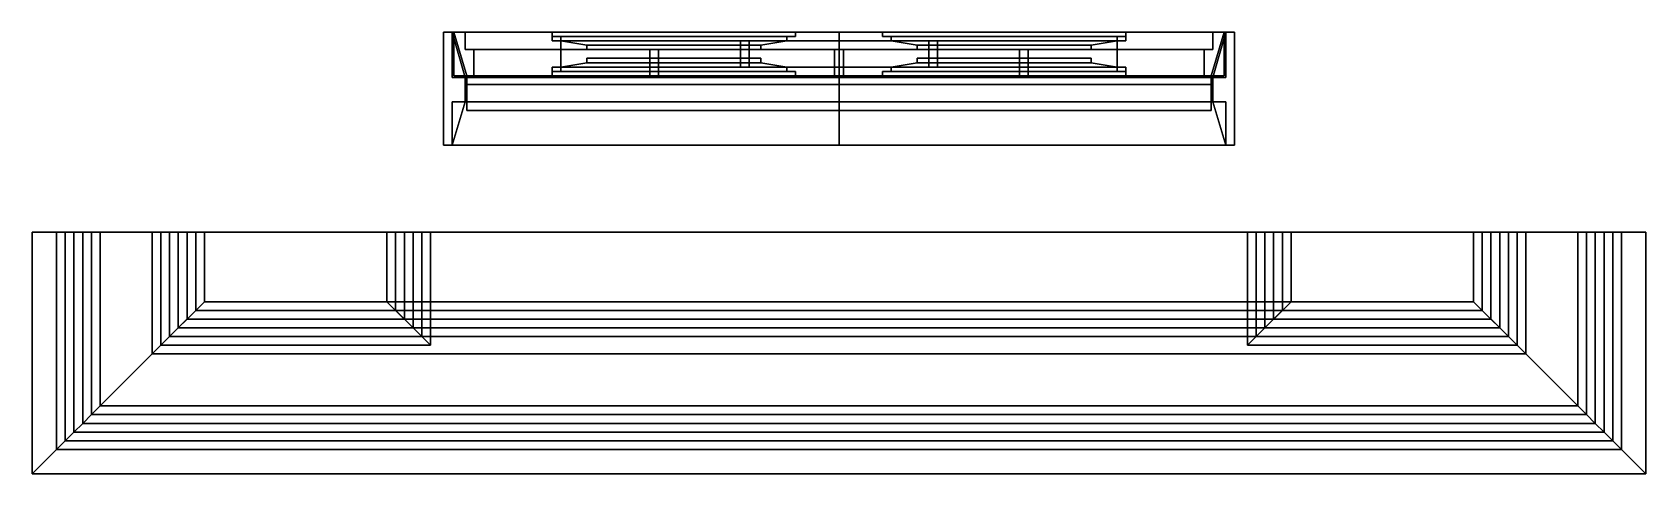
# Model space of a CAD drawing. Extents: x -0.47 to 1.38, y -0.53 to -0.02.
import ezdxf

# ---------------------------------------------------------------- set-up
doc = ezdxf.new("R2010")
doc.units = 0

msp = doc.modelspace()

# ---------------------------------------------------------------- meshes
mesh = msp.add_polyface()
corners = [(-0.335, -0.25, 2.925), (-0.395, -0.25, 2.985), (1.305, -0.25, 2.985), (1.245, -0.25, 2.925), (-0.405, -0.25, 2.995), (1.315, -0.25, 2.995), (-0.275, -0.25, 2.865), (-0.285, -0.25, 2.875), (1.195, -0.25, 2.875), (1.185, -0.25, 2.865), (-0.395, -0.45, 2.925), (-0.335, -0.39, 2.925), (1.245, -0.39, 2.925), (1.305, -0.45, 2.925), (-0.415, -0.25, 3.005), (1.325, -0.25, 3.005), (-0.275, -0.25, 2.675), (1.185, -0.25, 2.675), (-0.395, -0.45, 2.985), (1.305, -0.45, 2.985), (-0.425, -0.25, 3.015), (1.335, -0.25, 3.015), (-0.275, -0.25, 2.665), (1.185, -0.25, 2.665), (-0.405, -0.46, 2.985), (1.315, -0.46, 2.985), (-0.405, -0.46, 2.995), (1.315, -0.46, 2.995), (-0.415, -0.47, 3.005), (1.325, -0.47, 3.005), (-0.445, -0.25, 3.046), (1.355, -0.25, 3.046), (-0.285, -0.34, 2.865), (-0.275, -0.33, 2.865), (1.185, -0.33, 2.865), (1.195, -0.34, 2.865), (-0.275, -0.33, 2.675), (1.185, -0.33, 2.675), (-0.015, -0.25, 2.575), (0.925, -0.25, 2.575), (-0.425, -0.48, 3.005), (1.335, -0.48, 3.005), (-0.473, -0.25, 3.056), (1.383, -0.25, 3.056), (-0.285, -0.34, 2.675), (1.195, -0.34, 2.675), (-0.015, -0.33, 2.575), (0.925, -0.33, 2.575), (1.355, -0.5, 3.046), (-0.445, -0.5, 3.046), (-0.435, -0.49, 3.021), (1.345, -0.49, 3.021), (1.335, -0.48, 3.015), (-0.425, -0.48, 3.015), (-0.473, -0.25, 3.066), (1.383, -0.25, 3.066), (-0.285, -0.34, 2.665), (-0.275, -0.33, 2.665), (1.185, -0.33, 2.665), (1.195, -0.34, 2.665), (0.01, -0.072, 2.07), (0.455, -0.072, 2.07), (0.455, -0.072, 2.055), (0.025, -0.072, 2.055), (0, -0.15, 2.545), (0.455, -0.15, 2.545), (0.455, -0.02, 2.545), (0, -0.02, 2.545), (0.01, -0.15, 0.025), (0.9, -0.15, 0.025), (0.885, -0.1, 0.025), (0.025, -0.1, 0.025), (0.01, -0.15, 2.535), (0.455, -0.15, 2.535), (0.01, -0.1, 2.535), (0.455, -0.1, 2.535), (0.455, -0.1, 2.055), (0.025, -0.1, 2.055), (0.455, -0.1, 2.105), (0.025, -0.1, 2.105), (0.025, -0.1, 2.52), (0.455, -0.1, 2.52), (0.455, -0.07, 2.105), (0.025, -0.07, 2.105), (0.025, -0.07, 2.52), (0.455, -0.07, 2.52), (0.2475, -0.07, 2.115), (0.2375, -0.07, 2.115), (0.2375, -0.07, 2.51), (0.2475, -0.07, 2.51), (0.45, -0.07, 2.115), (0.45, -0.07, 2.51), (0.785, -0.07, 0.82), (0.125, -0.07, 0.82), (0.405, -0.07, 0.62), (0.505, -0.07, 0.62)]
mesh.append_faces([[corners[k] for k in face] for face in [(0, 1, 2, 3), (1, 4, 5, 2), (6, 7, 8, 9), (10, 11, 12, 13), (4, 14, 15, 5), (16, 6, 9, 17), (18, 10, 13, 19), (14, 20, 21, 15), (22, 16, 17, 23), (24, 18, 19, 25), (26, 24, 25, 27), (28, 26, 27, 29), (20, 30, 31, 21), (32, 33, 34, 35), (33, 36, 37, 34), (38, 22, 23, 39), (40, 28, 29, 41), (30, 42, 43, 31), (36, 44, 45, 37), (46, 38, 39, 47), (48, 49, 50, 51), (40, 41, 52, 53), (42, 54, 55, 43), (50, 53, 52, 51), (56, 57, 58, 59), (60, 61, 62, 63), (64, 65, 66, 67), (68, 69, 70, 71), (72, 73, 65, 64), (74, 75, 73, 72), (63, 62, 76, 77), (77, 76, 78, 79), (80, 81, 75, 74), (79, 78, 82, 83), (84, 85, 81, 80), (82, 86, 87, 83), (88, 89, 85, 84), (90, 86, 82), (89, 88, 87, 86), (91, 85, 89), (92, 93, 94, 95)]])
mesh = msp.add_polyface()
corners = [(-0.305, -0.25, 2.895), (-0.335, -0.25, 2.915), (1.245, -0.25, 2.915), (1.215, -0.25, 2.895), (-0.335, -0.25, 2.925), (1.245, -0.25, 2.925), (-0.295, -0.25, 2.885), (1.205, -0.25, 2.885), (-0.285, -0.25, 2.875), (1.195, -0.25, 2.875), (-0.315, -0.37, 2.895), (-0.305, -0.36, 2.895), (1.215, -0.36, 2.895), (1.225, -0.37, 2.895), (-0.335, -0.39, 2.915), (1.245, -0.39, 2.915), (-0.335, -0.39, 2.925), (1.245, -0.39, 2.925), (-0.305, -0.36, 2.885), (1.215, -0.36, 2.885), (-0.295, -0.35, 2.885), (1.205, -0.35, 2.885), (-0.285, -0.34, 2.875), (1.195, -0.34, 2.875), (-0.285, -0.34, 2.865), (1.195, -0.34, 2.865), (-0.285, -0.34, 2.675), (-0.285, -0.34, 2.665), (1.195, -0.34, 2.665), (1.195, -0.34, 2.675), (-0.275, -0.33, 2.665), (-0.015, -0.33, 2.575), (0.925, -0.33, 2.575), (1.185, -0.33, 2.665), (1.383, -0.528, 3.066), (1.383, -0.25, 3.066), (-0.473, -0.25, 3.066), (-0.473, -0.528, 3.066), (-0.473, -0.528, 3.056), (1.383, -0.528, 3.056), (-0.445, -0.5, 3.046), (1.355, -0.5, 3.046), (0.885, -0.072, 0.025), (0.025, -0.072, 0.025), (0.025, -0.1, 0.025), (0.885, -0.1, 0.025), (0.885, -0.072, 2.055), (0.455, -0.072, 2.055), (0.455, -0.072, 2.07), (0.9, -0.072, 2.07), (0.91, -0.15), (0, -0.15), (0, -0.02), (0.91, -0.02), (0.9, -0.15, 0.025), (0.01, -0.15, 0.025), (0.91, -0.02, 2.545), (0.455, -0.02, 2.545), (0.455, -0.15, 2.545), (0.91, -0.15, 2.545), (0.455, -0.15, 2.535), (0.9, -0.15, 2.535), (0.455, -0.1, 2.535), (0.9, -0.1, 2.535), (0.885, -0.1, 2.055), (0.455, -0.1, 2.055), (0.885, -0.1, 2.105), (0.455, -0.1, 2.105), (0.455, -0.1, 2.52), (0.885, -0.1, 2.52), (0.885, -0.07, 2.105), (0.455, -0.07, 2.105), (0.455, -0.07, 2.52), (0.885, -0.07, 2.52), (0.6725, -0.07, 2.115), (0.6625, -0.07, 2.115), (0.6625, -0.07, 2.51), (0.6725, -0.07, 2.51), (0.46, -0.07, 2.115), (0.45, -0.07, 2.115), (0.45, -0.07, 2.51), (0.46, -0.07, 2.51), (0.027, -0.11, 0.027), (0.027, -0.07, 0.027), (0.883, -0.07, 0.027), (0.883, -0.11, 0.027), (0.883, -0.07, 0.075), (0.898, -0.07, 0.075), (0.785, -0.07, 0.225), (0.505, -0.07, 0.225), (0.027, -0.08, 0.075), (0.883, -0.08, 0.075), (0.027, -0.07, 0.075), (0.027, -0.11, 0.045), (0.883, -0.11, 0.045)]
mesh.append_faces([[corners[k] for k in face] for face in [(0, 1, 2, 3), (1, 4, 5, 2), (6, 0, 3, 7), (8, 6, 7, 9), (10, 11, 12, 13), (14, 10, 13, 15), (16, 14, 15, 17), (11, 18, 19, 12), (18, 20, 21, 19), (20, 22, 23, 21), (22, 24, 25, 23), (26, 27, 28, 29), (30, 31, 32, 33), (34, 35, 36, 37), (37, 38, 39, 34), (38, 40, 41, 39), (42, 43, 44, 45), (46, 47, 48, 49), (50, 51, 52, 53), (51, 50, 54, 55), (56, 57, 58, 59), (59, 58, 60, 61), (61, 60, 62, 63), (64, 65, 47, 46), (66, 67, 65, 64), (63, 62, 68, 69), (70, 71, 67, 66), (69, 68, 72, 73), (74, 75, 71, 70), (73, 72, 76, 77), (77, 76, 75, 74), (78, 71, 75), (78, 79, 71), (80, 81, 72), (81, 76, 72), (81, 80, 79, 78), (82, 83, 84, 85), (86, 87, 88, 89), (90, 91, 86, 92), (93, 94, 91, 90), (94, 93, 82, 85)]])
mesh = msp.add_polyface()
corners = [(-0.025, -0.25, 0.07), (-0.015, -0.25, 0.07), (-0.015, -0.25), (0.01, -0.072, 0.025), (0.025, -0.072, 0.025), (0.01, -0.02, 0.025), (0.01, -0.02, 2.07), (0, -0.02), (0, -0.02, 2.08), (0.01, -0.072, 2.07), (0.025, -0.072, 2.055), (0.025, -0.02, 2.105), (0, -0.02, 2.545), (0.025, -0.02, 2.52), (0.025, -0.04, 2.52), (0.025, -0.04, 2.105), (0, -0.15), (0, -0.15, 2.08), (0.01, -0.15, 0.025), (0.01, -0.15, 2.08), (0, -0.15, 2.545), (0.01, -0.1, 0.025), (0.01, -0.1, 2.055), (0.01, -0.15, 2.535), (0.025, -0.1, 0.025), (0.025, -0.1, 2.055), (0.01, -0.1, 2.105), (0.01, -0.1, 2.535), (0.025, -0.1, 2.105), (0.025, -0.1, 2.52), (0.025, -0.07, 2.105), (0.025, -0.07, 2.52), (0.035, -0.07, 2.51), (0.035, -0.07, 2.115), (0.2375, -0.07, 2.51), (0.2375, -0.07, 2.115), (0.035, -0.04, 2.51), (0.035, -0.04, 2.115), (0.2375, -0.04, 2.51), (0.2375, -0.04, 2.115), (0.012, -0.02, 0.027), (0.012, -0.07, 0.075), (0.012, -0.07, 2.068), (0.012, -0.02, 2.068), (0.012, -0.07, 0.027), (0.027, -0.07, 0.027), (0.027, -0.07, 0.075), (0.027, -0.11, 0.045), (0.027, -0.08, 0.075), (0.027, -0.11, 0.027), (0.125, -0.07, 0.225), (0.125, -0.07, 0.62), (0.125, -0.07, 1.895), (0.125, -0.07, 0.82), (0.125, -0.06, 0.82), (0.125, -0.06, 1.895), (0.125, -0.065, 0.225), (0.125, -0.065, 0.62), (0.125, -0.03, 1.895), (0.125, -0.03, 0.82), (0.125, -0.02, 0.82), (0.125, -0.02, 1.895), (0.125, -0.02, 0.62), (0.125, -0.02, 0.225)]
mesh.append_faces([[corners[k] for k in face] for face in [(0, 1, 2), (3, 4, 5), (6, 5, 7, 8), (9, 10, 4, 3), (5, 6, 9, 3), (11, 8, 12, 13), (14, 15, 11, 13), (8, 7, 16, 17), (16, 18, 19, 17), (8, 17, 20, 12), (21, 22, 19, 18), (20, 17, 19, 23), (24, 25, 22, 21), (26, 19, 22), (21, 18, 24), (23, 19, 26, 27), (10, 25, 24, 4), (26, 22, 25, 28), (27, 26, 28, 29), (30, 31, 29, 28), (32, 31, 30, 33), (32, 34, 31), (33, 30, 35), (36, 32, 33, 37), (14, 36, 37, 15), (36, 14, 38), (37, 39, 15), (40, 41, 42, 43), (40, 44, 41), (44, 40, 45), (41, 44, 45, 46), (46, 45, 47, 48), (49, 47, 45), (50, 51, 41), (52, 53, 54, 55), (42, 41, 51, 53), (56, 57, 51, 50), (52, 42, 53), (58, 59, 60, 61), (60, 43, 61), (40, 43, 60, 62), (63, 40, 62)]])
mesh = msp.add_polyface()
corners = [(0, -0.02, 2.08), (0.455, -0.02, 2.08), (0.455, -0.02, 2.07), (0.01, -0.02, 2.07), (0.455, -0.072, 2.07), (0.01, -0.072, 2.07), (0.025, -0.02, 2.105), (0.455, -0.02, 2.105), (0.025, -0.04, 2.105), (0.455, -0.04, 2.105), (0, -0.02, 2.545), (0.455, -0.02, 2.545), (0.455, -0.02, 2.52), (0.025, -0.02, 2.52), (0.455, -0.04, 2.52), (0.025, -0.04, 2.52), (0.2375, -0.04, 2.51), (0.2475, -0.04, 2.51), (0.2475, -0.04, 2.115), (0.2375, -0.04, 2.115), (0.135, -0.06, 1.53), (0.135, -0.06, 1.185), (0.135, -0.03, 1.185), (0.135, -0.03, 1.53), (0.135, -0.06, 0.83), (0.3417, -0.06, 0.83), (0.3417, -0.03, 0.83), (0.135, -0.03, 0.83), (0.3417, -0.06, 1.185), (0.3417, -0.03, 1.185), (0.125, -0.03, 0.82), (0.125, -0.03, 1.895), (0.3417, -0.03, 1.53), (0.3417, -0.06, 1.53), (0.365, -0.055, 0.58), (0.165, -0.055, 0.58), (0.165, -0.05, 0.58), (0.365, -0.05, 0.58), (0.365, -0.05, 0.265), (0.165, -0.05, 0.265), (0.165, -0.055, 0.265), (0.365, -0.055, 0.265), (0.3417, -0.03, 1.175), (0.3417, -0.06, 1.175), (0.135, -0.06, 1.175), (0.135, -0.03, 1.175), (0.135, -0.03, 1.54), (0.3417, -0.03, 1.54), (0.135, -0.06, 1.54), (0.135, -0.03, 1.885), (0.135, -0.06, 1.885), (0.3417, -0.06, 1.54), (0.405, -0.02, 0.62), (0.125, -0.02, 0.62), (0.125, -0.02, 0.82), (0.3417, -0.03, 1.885), (0.3417, -0.06, 1.885), (0.405, -0.025, 0.62), (0.125, -0.025, 0.62), (0.405, -0.02, 0.225), (0.125, -0.02, 0.225), (0.125, -0.025, 0.225), (0.405, -0.025, 0.225), (0.012, -0.02, 0.027), (0.135, -0.025, 0.61), (0.395, -0.025, 0.61), (0.135, -0.025, 0.235), (0.135, -0.03, 0.61), (0.135, -0.03, 0.235), (0.165, -0.035, 0.58), (0.165, -0.035, 0.265), (0.165, -0.04, 0.58), (0.165, -0.04, 0.265)]
mesh.append_faces([[corners[k] for k in face] for face in [(0, 1, 2, 3), (3, 2, 4, 5), (6, 7, 1, 0), (8, 9, 7, 6), (10, 11, 12, 13), (13, 12, 14, 15), (16, 17, 18, 19), (15, 14, 17, 16), (19, 18, 9, 8), (20, 21, 22, 23), (24, 25, 26, 27), (28, 29, 22, 21), (23, 22, 30, 31), (32, 33, 20, 23), (34, 35, 36, 37), (38, 37, 36, 39), (38, 39, 40, 41), (30, 27, 26), (42, 43, 44, 45), (27, 45, 44, 24), (42, 45, 22, 29), (22, 45, 30), (46, 23, 31), (32, 23, 46, 47), (48, 46, 49, 50), (51, 47, 46, 48), (36, 35, 40, 39), (52, 53, 54), (27, 30, 45), (31, 49, 46), (55, 56, 50, 49), (57, 58, 53, 52), (55, 49, 31), (59, 60, 61, 62), (60, 59, 63), (64, 58, 57, 65), (60, 53, 58, 61), (61, 58, 64, 66), (66, 64, 67, 68), (68, 67, 69, 70), (69, 71, 72, 70)]])
mesh = msp.add_polyface()
corners = [(0.025, -0.072, 0.025), (0.885, -0.072, 0.025), (0.9, -0.02, 0.025), (0.01, -0.02, 0.025), (0.91, -0.02), (0, -0.02), (0.6625, -0.07, 2.51), (0.46, -0.07, 2.51), (0.46, -0.04, 2.51), (0.6625, -0.04, 2.51), (0.6625, -0.04, 2.115), (0.455, -0.04, 2.105), (0.46, -0.04, 2.115), (0.46, -0.07, 2.115), (0.45, -0.04, 2.51), (0.45, -0.04, 2.115), (0.455, -0.04, 2.52), (0.898, -0.07, 2.068), (0.898, -0.02, 2.068), (0.012, -0.02, 2.068), (0.012, -0.07, 2.068), (0.012, -0.02, 0.027), (0.898, -0.02, 0.027), (0.883, -0.07, 0.027), (0.027, -0.07, 0.027), (0.745, -0.05, 0.265), (0.545, -0.05, 0.265), (0.545, -0.055, 0.265), (0.745, -0.055, 0.265), (0.745, -0.05, 0.58), (0.545, -0.05, 0.58), (0.545, -0.055, 0.58), (0.745, -0.055, 0.58), (0.5583, -0.06, 0.83), (0.5583, -0.06, 1.175), (0.5583, -0.03, 1.175), (0.5583, -0.03, 0.83), (0.5683, -0.03, 0.83), (0.5683, -0.03, 1.175), (0.5683, -0.06, 1.175), (0.5683, -0.06, 0.83), (0.785, -0.02, 0.82), (0.125, -0.02, 0.82), (0.125, -0.03, 0.82), (0.785, -0.03, 0.82), (0.5583, -0.03, 1.185), (0.5683, -0.03, 1.185), (0.505, -0.02, 0.62), (0.405, -0.02, 0.62), (0.5583, -0.03, 1.54), (0.5583, -0.06, 1.54), (0.5583, -0.06, 1.885), (0.5583, -0.03, 1.885), (0.5683, -0.06, 1.53), (0.5683, -0.06, 1.185), (0.5683, -0.03, 1.53), (0.5583, -0.03, 1.53), (0.5583, -0.06, 1.185), (0.5583, -0.06, 1.53), (0.785, -0.03, 1.895), (0.125, -0.03, 1.895), (0.125, -0.02, 1.895), (0.785, -0.02, 1.895), (0.5683, -0.03, 1.54), (0.5683, -0.03, 1.885), (0.5683, -0.06, 1.54), (0.5683, -0.06, 1.885), (0.505, -0.02, 0.225), (0.505, -0.025, 0.62), (0.505, -0.025, 0.225), (0.405, -0.02, 0.225), (0.785, -0.025, 0.62), (0.785, -0.02, 0.62), (0.515, -0.025, 0.61), (0.515, -0.025, 0.235), (0.785, -0.02, 0.225), (0.785, -0.025, 0.225), (0.775, -0.025, 0.61), (0.515, -0.03, 0.61), (0.515, -0.03, 0.235), (0.545, -0.035, 0.58), (0.545, -0.035, 0.265), (0.545, -0.04, 0.58), (0.545, -0.04, 0.265)]
mesh.append_faces([[corners[k] for k in face] for face in [(0, 1, 2, 3), (2, 4, 5, 3), (6, 7, 8, 9), (10, 11, 12), (12, 8, 7, 13), (14, 8, 12, 15), (12, 11, 15), (14, 16, 8), (8, 16, 9), (17, 18, 19, 20), (21, 22, 23, 24), (25, 26, 27, 28), (25, 29, 30, 26), (30, 31, 27, 26), (32, 31, 30, 29), (33, 34, 35, 36), (37, 38, 39, 40), (36, 35, 38, 37), (41, 42, 43, 44), (37, 44, 36), (38, 35, 45, 46), (47, 48, 42, 41), (49, 50, 51, 52), (53, 54, 46, 55), (56, 45, 57, 58), (55, 46, 45, 56), (59, 60, 61, 62), (63, 49, 52, 64), (64, 52, 59), (65, 63, 64, 66), (55, 56, 49, 63), (67, 47, 68, 69), (67, 22, 21, 70), (71, 68, 47, 72), (19, 18, 62, 61), (73, 74, 69, 68), (75, 67, 69, 76), (71, 77, 73, 68), (74, 73, 78, 79), (79, 78, 80, 81), (80, 82, 83, 81)]])
mesh = msp.add_polyface()
corners = [(0.45, -0.07, 2.51), (0.2475, -0.07, 2.51), (0.2475, -0.04, 2.51), (0.45, -0.04, 2.51), (0.45, -0.04, 2.115), (0.45, -0.07, 2.115), (0.455, -0.04, 2.105), (0.2475, -0.04, 2.115), (0.455, -0.04, 2.52), (0.3517, -0.06, 0.83), (0.5583, -0.06, 0.83), (0.5583, -0.03, 0.83), (0.3517, -0.03, 0.83), (0.785, -0.03, 0.82), (0.125, -0.03, 0.82), (0.3517, -0.03, 1.175), (0.3517, -0.06, 1.175), (0.365, -0.055, 0.58), (0.365, -0.05, 0.58), (0.365, -0.05, 0.265), (0.365, -0.055, 0.265), (0.5583, -0.03, 1.175), (0.5583, -0.06, 1.175), (0.3417, -0.03, 0.83), (0.3417, -0.03, 1.175), (0.3417, -0.06, 0.83), (0.3417, -0.06, 1.175), (0.5583, -0.03, 1.885), (0.5583, -0.06, 1.885), (0.3517, -0.06, 1.885), (0.3517, -0.03, 1.885), (0.3517, -0.03, 1.185), (0.5583, -0.03, 1.185), (0.3417, -0.03, 1.185), (0.3417, -0.03, 1.53), (0.3417, -0.06, 1.185), (0.3417, -0.06, 1.53), (0.3517, -0.06, 1.54), (0.3517, -0.03, 1.54), (0.125, -0.03, 1.895), (0.785, -0.03, 1.895), (0.5583, -0.06, 1.185), (0.3517, -0.06, 1.185), (0.405, -0.02, 0.225), (0.405, -0.02, 0.62), (0.505, -0.02, 0.62), (0.505, -0.02, 0.225), (0.3517, -0.03, 1.53), (0.3517, -0.06, 1.53), (0.3417, -0.03, 1.54), (0.3417, -0.06, 1.54), (0.3417, -0.06, 1.885), (0.3417, -0.03, 1.885), (0.5583, -0.06, 1.54), (0.5583, -0.03, 1.54), (0.5583, -0.03, 1.53), (0.5583, -0.06, 1.53), (0.405, -0.025, 0.225), (0.405, -0.025, 0.62), (0.395, -0.025, 0.235), (0.395, -0.025, 0.61), (0.135, -0.025, 0.235), (0.125, -0.025, 0.225), (0.395, -0.03, 0.235), (0.395, -0.03, 0.61), (0.135, -0.03, 0.61), (0.135, -0.025, 0.61), (0.135, -0.03, 0.235), (0.365, -0.035, 0.265), (0.365, -0.035, 0.58), (0.165, -0.035, 0.58), (0.165, -0.035, 0.265), (0.365, -0.04, 0.58), (0.365, -0.04, 0.265), (0.165, -0.04, 0.58), (0.165, -0.04, 0.265)]
mesh.append_faces([[corners[k] for k in face] for face in [(0, 1, 2, 3), (3, 4, 5, 0), (4, 6, 7), (2, 8, 3), (9, 10, 11, 12), (13, 14, 12, 11), (12, 15, 16, 9), (17, 18, 19, 20), (21, 22, 16, 15), (14, 23, 12), (23, 24, 15, 12), (25, 26, 24, 23), (27, 28, 29, 30), (31, 32, 21, 15), (15, 24, 33, 31), (34, 33, 35, 36), (37, 38, 30, 29), (39, 40, 27, 30), (41, 32, 31, 42), (43, 44, 45, 46), (47, 31, 33, 34), (48, 42, 31, 47), (47, 34, 49, 38), (49, 50, 51, 52), (53, 54, 38, 37), (38, 49, 52, 30), (30, 52, 39), (55, 56, 48, 47), (57, 58, 44, 43), (38, 54, 55, 47), (58, 57, 59, 60), (61, 59, 57, 62), (63, 64, 60, 59), (64, 65, 66, 60), (59, 61, 67, 63), (68, 69, 64, 63), (69, 70, 65, 64), (63, 67, 71, 68), (72, 69, 68, 73), (72, 74, 70, 69), (68, 71, 75, 73), (75, 74, 72, 73)]])
mesh = msp.add_polyface()
corners = [(0.9, -0.072, 2.07), (0.455, -0.072, 2.07), (0.455, -0.02, 2.07), (0.9, -0.02, 2.07), (0.455, -0.02, 2.08), (0.91, -0.02, 2.08), (0.455, -0.02, 2.105), (0.885, -0.02, 2.105), (0.455, -0.04, 2.105), (0.885, -0.04, 2.105), (0.885, -0.02, 2.52), (0.455, -0.02, 2.52), (0.455, -0.02, 2.545), (0.91, -0.02, 2.545), (0.885, -0.04, 2.52), (0.455, -0.04, 2.52), (0.6625, -0.04, 2.51), (0.6725, -0.04, 2.51), (0.6725, -0.04, 2.115), (0.6625, -0.04, 2.115), (0.745, -0.055, 0.58), (0.745, -0.05, 0.58), (0.745, -0.05, 0.265), (0.745, -0.055, 0.265), (0.775, -0.03, 1.53), (0.775, -0.03, 1.185), (0.775, -0.06, 1.185), (0.775, -0.06, 1.53), (0.775, -0.03, 0.83), (0.5683, -0.03, 0.83), (0.5683, -0.06, 0.83), (0.775, -0.06, 0.83), (0.785, -0.03, 1.895), (0.785, -0.03, 0.82), (0.5683, -0.03, 1.185), (0.5683, -0.06, 1.185), (0.5683, -0.06, 1.53), (0.5683, -0.03, 1.53), (0.5683, -0.06, 1.175), (0.5683, -0.03, 1.175), (0.775, -0.03, 1.175), (0.775, -0.06, 1.175), (0.775, -0.03, 1.54), (0.5683, -0.03, 1.54), (0.5683, -0.06, 1.54), (0.775, -0.06, 1.54), (0.775, -0.06, 1.885), (0.775, -0.03, 1.885), (0.505, -0.02, 0.62), (0.785, -0.02, 0.82), (0.785, -0.02, 0.62), (0.5683, -0.06, 1.885), (0.5683, -0.03, 1.885), (0.505, -0.02, 0.225), (0.785, -0.02, 0.225), (0.898, -0.02, 0.027), (0.785, -0.025, 0.225), (0.505, -0.025, 0.225), (0.515, -0.025, 0.235), (0.775, -0.025, 0.235), (0.775, -0.025, 0.61), (0.785, -0.025, 0.62), (0.775, -0.03, 0.61), (0.515, -0.03, 0.61), (0.515, -0.025, 0.61), (0.515, -0.03, 0.235), (0.775, -0.03, 0.235), (0.745, -0.035, 0.58), (0.545, -0.035, 0.58), (0.545, -0.035, 0.265), (0.745, -0.035, 0.265), (0.745, -0.04, 0.58), (0.545, -0.04, 0.58), (0.545, -0.04, 0.265), (0.745, -0.04, 0.265)]
mesh.append_faces([[corners[k] for k in face] for face in [(0, 1, 2, 3), (3, 2, 4, 5), (5, 4, 6, 7), (7, 6, 8, 9), (10, 11, 12, 13), (14, 15, 11, 10), (16, 17, 18, 19), (17, 16, 15, 14), (9, 8, 19, 18), (20, 21, 22, 23), (24, 25, 26, 27), (28, 29, 30, 31), (32, 33, 25, 24), (34, 35, 26, 25), (36, 37, 24, 27), (38, 39, 40, 41), (31, 41, 40, 28), (29, 28, 33), (40, 25, 33), (42, 32, 24), (34, 25, 40, 39), (43, 42, 24, 37), (43, 44, 45, 42), (42, 45, 46, 47), (28, 40, 33), (48, 49, 50), (51, 52, 47, 46), (42, 47, 32), (47, 52, 32), (53, 54, 55), (56, 57, 58, 59), (59, 60, 61, 56), (62, 63, 64, 60), (59, 58, 65, 66), (66, 62, 60, 59), (67, 68, 63, 62), (66, 65, 69, 70), (70, 67, 62, 66), (71, 72, 68, 67), (73, 72, 71, 74), (70, 69, 73, 74), (71, 67, 70, 74)]])
mesh = msp.add_polyface()
corners = [(0.9, -0.072, 0.025), (0.9, -0.02, 0.025), (0.885, -0.072, 0.025), (0.9, -0.072, 2.07), (0.9, -0.02, 2.07), (0.885, -0.072, 2.055), (0.91, -0.02, 2.08), (0.91, -0.02), (0.885, -0.02, 2.105), (0.885, -0.02, 2.52), (0.91, -0.02, 2.545), (0.885, -0.04, 2.105), (0.885, -0.04, 2.52), (0.91, -0.15, 2.08), (0.91, -0.15), (0.9, -0.15, 2.08), (0.9, -0.15, 0.025), (0.91, -0.15, 2.545), (0.9, -0.1, 2.055), (0.9, -0.1, 0.025), (0.9, -0.15, 2.535), (0.885, -0.1, 0.025), (0.9, -0.1, 2.105), (0.885, -0.1, 2.055), (0.9, -0.1, 2.535), (0.885, -0.1, 2.105), (0.885, -0.1, 2.52), (0.885, -0.07, 2.52), (0.885, -0.07, 2.105), (0.875, -0.07, 2.51), (0.875, -0.07, 2.115), (0.6725, -0.07, 2.51), (0.875, -0.04, 2.51), (0.875, -0.04, 2.115), (0.6725, -0.07, 2.115), (0.6725, -0.04, 2.51), (0.6725, -0.04, 2.115), (0.898, -0.07, 0.075), (0.898, -0.02, 0.027), (0.898, -0.02, 2.068), (0.898, -0.07, 2.068), (0.898, -0.07, 0.027), (0.883, -0.07, 0.027), (0.883, -0.07, 0.075), (0.883, -0.08, 0.075), (0.883, -0.11, 0.045), (0.883, -0.11, 0.027), (0.785, -0.07, 0.225), (0.785, -0.07, 0.62), (0.785, -0.065, 0.62), (0.785, -0.065, 0.225), (0.785, -0.07, 0.82), (0.785, -0.07, 1.895), (0.785, -0.06, 1.895), (0.785, -0.06, 0.82), (0.785, -0.02, 1.895), (0.785, -0.02, 0.82), (0.785, -0.03, 0.82), (0.785, -0.03, 1.895), (0.785, -0.02, 0.62), (0.785, -0.02, 0.225), (0.785, -0.025, 0.225), (0.785, -0.025, 0.62)]
mesh.append_faces([[corners[k] for k in face] for face in [(0, 1, 2), (3, 4, 1, 0), (0, 2, 5, 3), (4, 6, 7, 1), (6, 8, 9, 10), (11, 12, 9, 8), (13, 14, 7, 6), (15, 16, 14, 13), (17, 13, 6, 10), (16, 15, 18, 19), (20, 15, 13, 17), (19, 21, 16), (22, 18, 15), (19, 18, 23, 21), (24, 22, 15, 20), (25, 23, 18, 22), (5, 2, 21, 23), (26, 25, 22, 24), (25, 26, 27, 28), (28, 27, 29, 30), (29, 27, 31), (29, 32, 33, 30), (30, 34, 28), (12, 11, 33, 32), (32, 35, 12), (33, 11, 36), (37, 38, 39, 40), (41, 38, 37), (38, 41, 42), (43, 42, 41, 37), (44, 45, 42, 43), (46, 42, 45), (47, 48, 49, 50), (48, 47, 37), (48, 37, 40, 51), (40, 52, 51), (51, 52, 53, 54), (55, 56, 57, 58), (56, 55, 39), (56, 39, 38, 59), (59, 38, 60), (61, 62, 59, 60)]])
mesh = msp.add_polyface()
corners = [(0.2375, -0.07, 2.51), (0.035, -0.07, 2.51), (0.035, -0.04, 2.51), (0.2375, -0.04, 2.51), (0.035, -0.07, 2.115), (0.2375, -0.07, 2.115), (0.2375, -0.04, 2.115), (0.035, -0.04, 2.115), (0.2475, -0.07, 2.115), (0.45, -0.07, 2.115), (0.45, -0.04, 2.115), (0.2475, -0.04, 2.115), (0.2475, -0.04, 2.51), (0.2475, -0.07, 2.51), (0.405, -0.07, 0.225), (0.405, -0.07, 0.62), (0.405, -0.065, 0.62), (0.405, -0.065, 0.225), (0.027, -0.07, 0.075), (0.125, -0.07, 0.225), (0.012, -0.07, 0.075), (0.125, -0.07, 0.82), (0.125, -0.07, 0.62), (0.125, -0.065, 0.62), (0.395, -0.065, 0.61), (0.395, -0.065, 0.235), (0.125, -0.065, 0.225), (0.125, -0.06, 0.82), (0.785, -0.06, 0.82), (0.5583, -0.06, 0.83), (0.3517, -0.06, 0.83), (0.135, -0.065, 0.61), (0.395, -0.06, 0.61), (0.395, -0.06, 0.235), (0.135, -0.065, 0.235), (0.3417, -0.06, 0.83), (0.125, -0.06, 1.895), (0.135, -0.06, 1.185), (0.135, -0.06, 1.53), (0.135, -0.06, 0.61), (0.365, -0.055, 0.58), (0.365, -0.055, 0.265), (0.135, -0.06, 0.235), (0.3517, -0.06, 1.175), (0.3417, -0.06, 1.175), (0.135, -0.06, 0.83), (0.135, -0.06, 1.175), (0.135, -0.06, 1.54), (0.785, -0.06, 1.895), (0.3517, -0.06, 1.885), (0.5583, -0.06, 1.885), (0.165, -0.055, 0.58), (0.165, -0.055, 0.265), (0.3517, -0.06, 1.185), (0.3417, -0.06, 1.185), (0.135, -0.06, 1.885), (0.3417, -0.06, 1.54), (0.3417, -0.06, 1.53), (0.3417, -0.06, 1.885), (0.5583, -0.06, 1.185), (0.5583, -0.06, 1.175), (0.3517, -0.06, 1.53), (0.3517, -0.06, 1.54), (0.5583, -0.06, 1.54), (0.5583, -0.06, 1.53)]
mesh.append_faces([[corners[k] for k in face] for face in [(0, 1, 2, 3), (4, 5, 6, 7), (8, 9, 10, 11), (3, 6, 5, 0), (11, 12, 13, 8), (14, 15, 16, 17), (18, 14, 19, 20), (15, 21, 22), (15, 22, 23, 16), (24, 25, 17, 16), (17, 26, 19, 14), (27, 28, 29, 30), (16, 23, 31, 24), (25, 24, 32, 33), (34, 26, 17, 25), (30, 35, 27), (36, 27, 37, 38), (34, 31, 23, 26), (24, 31, 39, 32), (33, 32, 40, 41), (33, 42, 34, 25), (30, 43, 44, 35), (35, 45, 27), (46, 37, 27), (47, 36, 38), (48, 36, 49, 50), (42, 39, 31, 34), (32, 39, 51, 40), (41, 52, 42, 33), (44, 43, 53, 54), (45, 46, 27), (54, 37, 46, 44), (55, 36, 47), (56, 47, 38, 57), (58, 49, 36), (52, 51, 39, 42), (59, 53, 43, 60), (57, 54, 53, 61), (58, 36, 55), (57, 61, 62, 56), (49, 58, 56, 62), (63, 62, 61, 64)]])
mesh = msp.add_polyface()
corners = [(0.6725, -0.07, 2.51), (0.6725, -0.04, 2.51), (0.875, -0.04, 2.51), (0.875, -0.07, 2.51), (0.6725, -0.04, 2.115), (0.6725, -0.07, 2.115), (0.875, -0.07, 2.115), (0.875, -0.04, 2.115), (0.6625, -0.04, 2.51), (0.6625, -0.04, 2.115), (0.6625, -0.07, 2.115), (0.6625, -0.07, 2.51), (0.46, -0.07, 2.115), (0.46, -0.04, 2.115), (0.745, -0.055, 0.265), (0.545, -0.055, 0.265), (0.515, -0.06, 0.235), (0.775, -0.06, 0.235), (0.545, -0.055, 0.58), (0.515, -0.06, 0.61), (0.515, -0.065, 0.235), (0.775, -0.065, 0.235), (0.775, -0.06, 0.61), (0.745, -0.055, 0.58), (0.515, -0.065, 0.61), (0.785, -0.065, 0.225), (0.505, -0.065, 0.225), (0.775, -0.065, 0.61), (0.505, -0.065, 0.62), (0.785, -0.065, 0.62), (0.505, -0.07, 0.225), (0.785, -0.07, 0.225), (0.505, -0.07, 0.62), (0.785, -0.07, 0.62), (0.405, -0.07, 0.62), (0.405, -0.07, 0.225), (0.027, -0.07, 0.075), (0.883, -0.07, 0.075), (0.785, -0.07, 0.82), (0.785, -0.06, 0.82), (0.125, -0.06, 0.82), (0.125, -0.07, 0.82), (0.125, -0.07, 1.895), (0.785, -0.07, 1.895), (0.898, -0.07, 2.068), (0.012, -0.07, 2.068), (0.5683, -0.06, 0.83), (0.5583, -0.06, 0.83), (0.125, -0.06, 1.895), (0.785, -0.06, 1.895), (0.775, -0.06, 1.53), (0.775, -0.06, 1.185), (0.5683, -0.06, 1.175), (0.5583, -0.06, 1.175), (0.775, -0.06, 0.83), (0.775, -0.06, 1.175), (0.775, -0.06, 1.54), (0.5683, -0.06, 1.185), (0.5583, -0.06, 1.185), (0.5683, -0.06, 1.885), (0.5583, -0.06, 1.885), (0.5683, -0.06, 1.54), (0.5683, -0.06, 1.53), (0.775, -0.06, 1.885), (0.5583, -0.06, 1.53), (0.5583, -0.06, 1.54)]
mesh.append_faces([[corners[k] for k in face] for face in [(0, 1, 2, 3), (4, 5, 6, 7), (8, 9, 10, 11), (4, 1, 0, 5), (12, 10, 9, 13), (14, 15, 16, 17), (15, 18, 19, 16), (17, 16, 20, 21), (17, 22, 23, 14), (22, 19, 18, 23), (16, 19, 24, 20), (25, 21, 20, 26), (21, 27, 22, 17), (27, 24, 19, 22), (28, 26, 20, 24), (25, 29, 27, 21), (25, 26, 30, 31), (24, 27, 29, 28), (26, 28, 32, 30), (33, 32, 28, 29), (30, 32, 34, 35), (36, 37, 30, 35), (32, 33, 38), (39, 40, 41, 38), (42, 43, 44, 45), (46, 47, 39), (43, 42, 48, 49), (50, 51, 39, 49), (46, 52, 53, 47), (46, 39, 54), (55, 39, 51), (56, 50, 49), (53, 52, 57, 58), (54, 39, 55), (59, 49, 60), (51, 57, 52, 55), (56, 61, 62, 50), (56, 49, 63), (64, 58, 57, 62), (59, 63, 49), (59, 60, 65, 61), (64, 62, 61, 65)]])
mesh = msp.add_polyface()
corners = [(-0.305, -0.25, 2.895), (-0.315, -0.25, 2.895), (-0.335, -0.25, 2.915), (-0.315, -0.37, 2.895), (-0.305, -0.36, 2.895), (-0.335, -0.39, 2.915), (-0.335, -0.39, 2.925), (-0.335, -0.25, 2.925), (-0.295, -0.25, 2.885), (-0.305, -0.25, 2.885), (-0.305, -0.36, 2.885), (-0.395, -0.45, 2.925), (-0.395, -0.25, 2.925), (-0.395, -0.25, 2.985), (-0.295, -0.35, 2.885), (-0.285, -0.25, 2.875), (-0.285, -0.34, 2.875), (-0.395, -0.45, 2.985), (-0.405, -0.25, 2.985), (-0.405, -0.25, 2.995), (-0.405, -0.46, 2.985), (-0.405, -0.46, 2.995), (-0.415, -0.47, 3.005), (-0.415, -0.25, 3.005), (-0.425, -0.48, 3.005), (-0.425, -0.25, 3.005), (-0.425, -0.25, 3.015), (-0.425, -0.48, 3.015), (-0.435, -0.25, 3.021), (-0.445, -0.25, 3.046), (-0.435, -0.49, 3.021), (-0.445, -0.5, 3.046), (-0.473, -0.25, 3.056), (-0.473, -0.528, 3.056), (-0.473, -0.528, 3.066), (-0.473, -0.25, 3.066), (-0.275, -0.33, 2.575), (-0.275, -0.25, 2.575), (-0.325, -0.25, 2.575), (-0.325, -0.38, 2.575), (-0.315, -0.25, 2.565), (-0.325, -0.25, 2.565), (-0.325, -0.38, 2.565), (-0.305, -0.25, 2.535), (-0.315, -0.25, 2.535), (-0.315, -0.37, 2.565), (-0.305, -0.25, 2.525), (-0.305, -0.36, 2.525), (-0.305, -0.36, 2.535), (-0.315, -0.37, 2.535), (-0.285, -0.25, 2.505), (-0.285, -0.34, 2.505), (-0.295, -0.25, 0.13), (-0.305, -0.25, 0.13), (-0.305, -0.36, 0.13), (-0.295, -0.35, 0.13), (-0.305, -0.25, 0.12), (-0.305, -0.36, 0.12), (-0.325, -0.25, 0.1), (-0.325, -0.38, 0.1), (-0.325, -0.25, 0.08), (-0.325, -0.38, 0.08), (-0.315, -0.25, 0.07), (-0.315, -0.37, 0.07), (-0.325, -0.25, 0.07), (-0.325, -0.38, 0.07), (-0.325, -0.25), (-0.325, -0.38)]
mesh.append_faces([[corners[k] for k in face] for face in [(0, 1, 2), (3, 1, 0, 4), (5, 2, 1, 3), (2, 5, 6, 7), (8, 9, 0), (4, 0, 9, 10), (11, 12, 7, 6), (7, 12, 13), (10, 9, 8, 14), (14, 8, 15, 16), (17, 13, 12, 11), (13, 18, 19), (20, 18, 13, 17), (21, 19, 18, 20), (22, 23, 19, 21), (24, 25, 23, 22), (23, 25, 26), (27, 26, 25, 24), (26, 28, 29), (30, 28, 26, 27), (31, 29, 28, 30), (32, 29, 31, 33), (34, 35, 32, 33), (36, 37, 38, 39), (38, 37, 40, 41), (38, 41, 42, 39), (40, 43, 44), (41, 40, 45, 42), (43, 46, 47, 48), (44, 43, 48, 49), (40, 44, 49, 45), (46, 50, 51, 47), (52, 53, 54, 55), (56, 53, 52), (53, 56, 57, 54), (56, 58, 59, 57), (60, 61, 59, 58), (60, 62, 63, 61), (64, 65, 63, 62), (66, 64, 62), (64, 66, 67, 65)]])
mesh = msp.add_polyface()
corners = [(-0.285, -0.34, 2.875), (-0.285, -0.25, 2.875), (-0.285, -0.25, 2.865), (-0.285, -0.34, 2.865), (-0.275, -0.25, 2.865), (-0.275, -0.33, 2.865), (-0.275, -0.33, 2.675), (-0.275, -0.25, 2.675), (-0.285, -0.34, 2.675), (-0.285, -0.25, 2.675), (-0.275, -0.25, 2.665), (-0.285, -0.25, 2.665), (-0.285, -0.34, 2.665), (-0.275, -0.33, 2.665), (-0.015, -0.25, 2.575), (-0.275, -0.25, 2.575), (-0.275, -0.33, 2.575), (-0.015, -0.33, 2.575), (-0.025, -0.25, 2.565), (-0.035, -0.25, 2.535), (-0.305, -0.25, 2.535), (-0.315, -0.25, 2.565), (-0.305, -0.25, 2.525), (-0.035, -0.25, 2.525), (-0.015, -0.38, 2.565), (-0.015, -0.38, 2.575), (-0.325, -0.38, 2.575), (-0.325, -0.38, 2.565), (-0.315, -0.37, 2.565), (-0.025, -0.37, 2.565), (-0.285, -0.25, 2.505), (-0.055, -0.25, 2.505), (-0.025, -0.37, 2.535), (-0.315, -0.37, 2.535), (-0.065, -0.25, 2.495), (-0.275, -0.25, 2.495), (-0.285, -0.25, 2.495), (-0.285, -0.34, 2.495), (-0.285, -0.34, 2.505), (-0.305, -0.36, 2.525), (-0.055, -0.34, 2.505), (-0.035, -0.36, 2.525), (-0.275, -0.33, 2.495), (-0.055, -0.34, 2.495), (-0.275, -0.25, 2.405), (-0.275, -0.33, 2.405), (-0.285, -0.25, 2.405), (-0.285, -0.34, 2.405), (-0.275, -0.25, 2.395), (-0.285, -0.25, 2.395), (-0.295, -0.25, 0.13), (-0.065, -0.25, 2.395), (-0.045, -0.25, 0.13), (-0.285, -0.34, 2.395), (-0.065, -0.33, 2.405), (-0.055, -0.34, 2.405), (-0.275, -0.33, 2.395), (-0.295, -0.35, 0.13), (-0.305, -0.25, 0.12), (-0.035, -0.25, 0.12), (-0.045, -0.35, 0.13), (-0.065, -0.33, 2.395), (-0.325, -0.25, 0.1), (-0.015, -0.25, 0.1), (-0.325, -0.25, 0.08), (-0.015, -0.25, 0.08), (-0.315, -0.25, 0.07), (-0.025, -0.25, 0.07), (-0.015, -0.25), (-0.325, -0.25), (-0.325, -0.38, 0.08), (-0.315, -0.37, 0.07), (-0.025, -0.37, 0.07), (-0.015, -0.38, 0.08), (-0.015, -0.38), (-0.325, -0.38), (-0.325, -0.38, 0.07), (-0.015, -0.38, 0.07)]
mesh.append_faces([[corners[k] for k in face] for face in [(0, 1, 2, 3), (4, 2, 1), (3, 2, 4, 5), (6, 5, 4, 7), (8, 6, 7, 9), (9, 7, 10, 11), (12, 8, 9, 11), (13, 12, 11, 10), (14, 15, 10), (16, 13, 10, 15), (13, 16, 17), (18, 19, 20, 21), (22, 20, 19, 23), (24, 25, 26, 27), (28, 29, 24, 27), (30, 22, 23, 31), (32, 29, 28, 33), (34, 35, 30, 31), (30, 36, 37, 38), (39, 38, 40, 41), (35, 36, 30), (42, 37, 36, 35), (40, 38, 37, 43), (35, 44, 45, 42), (46, 47, 45, 44), (48, 49, 46, 44), (50, 48, 51, 52), (49, 53, 47, 46), (54, 45, 47, 55), (56, 53, 49, 48), (48, 50, 57, 56), (58, 50, 52, 59), (56, 57, 60, 61), (62, 58, 59, 63), (64, 62, 63, 65), (66, 64, 65, 67), (68, 69, 66, 67), (70, 71, 72, 73), (74, 75, 69, 68), (72, 71, 76, 77), (76, 75, 74, 77)]])
mesh = msp.add_polyface()
corners = [(-0.275, -0.25, 2.575), (-0.015, -0.25, 2.575), (-0.025, -0.25, 2.565), (-0.315, -0.25, 2.565), (-0.015, -0.33, 2.575), (-0.015, -0.38, 2.565), (-0.015, -0.25, 2.565), (-0.015, -0.38, 2.575), (-0.325, -0.38, 2.575), (-0.275, -0.33, 2.575), (-0.025, -0.37, 2.565), (-0.025, -0.25, 2.535), (-0.035, -0.25, 2.535), (-0.025, -0.37, 2.535), (-0.035, -0.36, 2.535), (-0.035, -0.25, 2.525), (-0.035, -0.36, 2.525), (-0.305, -0.36, 2.535), (-0.315, -0.37, 2.535), (-0.305, -0.36, 2.525), (-0.055, -0.25, 2.505), (-0.055, -0.34, 2.505), (-0.055, -0.25, 2.495), (-0.055, -0.34, 2.495), (-0.275, -0.25, 2.405), (-0.275, -0.25, 2.495), (-0.065, -0.25, 2.495), (-0.065, -0.25, 2.405), (-0.065, -0.33, 2.495), (-0.065, -0.33, 2.405), (-0.275, -0.25, 2.395), (-0.065, -0.25, 2.395), (-0.275, -0.33, 2.495), (-0.285, -0.34, 2.495), (-0.275, -0.33, 2.405), (-0.055, -0.34, 2.405), (-0.055, -0.25, 2.405), (-0.055, -0.25, 2.395), (-0.055, -0.34, 2.395), (-0.065, -0.33, 2.395), (-0.045, -0.25, 0.13), (-0.045, -0.35, 0.13), (-0.285, -0.34, 2.395), (-0.285, -0.34, 2.405), (-0.275, -0.33, 2.395), (-0.035, -0.25, 0.13), (-0.035, -0.36, 0.13), (-0.035, -0.25, 0.12), (-0.295, -0.35, 0.13), (-0.305, -0.36, 0.13), (-0.035, -0.36, 0.12), (-0.015, -0.25, 0.1), (-0.015, -0.38, 0.1), (-0.305, -0.36, 0.12), (-0.325, -0.38, 0.1), (-0.015, -0.25, 0.08), (-0.015, -0.38, 0.08), (-0.325, -0.38, 0.08), (-0.025, -0.25, 0.07), (-0.025, -0.37, 0.07), (-0.015, -0.38, 0.07), (-0.015, -0.25, 0.07), (-0.015, -0.25), (-0.015, -0.38)]
mesh.append_faces([[corners[k] for k in face] for face in [(0, 1, 2, 3), (1, 4, 5), (1, 6, 2), (4, 7, 5), (5, 6, 1), (8, 7, 4, 9), (2, 6, 5, 10), (2, 11, 12), (11, 2, 10, 13), (12, 11, 13, 14), (15, 12, 14, 16), (17, 14, 13, 18), (16, 14, 17, 19), (20, 15, 16, 21), (22, 20, 21, 23), (24, 25, 26, 27), (20, 22, 26), (22, 23, 28, 26), (27, 26, 28, 29), (30, 24, 27, 31), (32, 28, 23, 33), (32, 34, 29, 28), (29, 35, 36, 27), (27, 36, 37, 31), (37, 36, 35, 38), (37, 38, 39, 31), (40, 31, 39, 41), (42, 38, 35, 43), (44, 39, 38, 42), (45, 40, 41, 46), (40, 45, 47), (46, 41, 48, 49), (47, 45, 46, 50), (51, 47, 50, 52), (50, 46, 49, 53), (52, 50, 53, 54), (55, 51, 52, 56), (56, 52, 54, 57), (58, 55, 56, 59), (59, 60, 61, 58), (62, 61, 60, 63)]])
mesh = msp.add_polyface()
corners = [(0.925, -0.25, 2.575), (1.185, -0.25, 2.575), (1.225, -0.25, 2.565), (0.935, -0.25, 2.565), (0.925, -0.33, 2.575), (0.925, -0.25, 2.565), (0.945, -0.25, 2.535), (1.215, -0.25, 2.535), (0.925, -0.38, 2.575), (1.235, -0.38, 2.575), (1.185, -0.33, 2.575), (0.935, -0.25, 2.535), (1.215, -0.25, 2.525), (0.945, -0.25, 2.525), (0.935, -0.37, 2.565), (0.925, -0.38, 2.565), (1.235, -0.38, 2.565), (1.225, -0.37, 2.565), (0.945, -0.36, 2.535), (0.935, -0.37, 2.535), (1.195, -0.25, 2.505), (0.965, -0.25, 2.505), (0.945, -0.36, 2.525), (1.225, -0.37, 2.535), (1.215, -0.36, 2.535), (1.215, -0.36, 2.525), (1.185, -0.25, 2.495), (0.975, -0.25, 2.495), (0.965, -0.34, 2.505), (1.195, -0.34, 2.505), (0.965, -0.25, 2.495), (0.965, -0.34, 2.495), (0.975, -0.25, 2.405), (0.975, -0.33, 2.405), (0.975, -0.33, 2.495), (0.965, -0.25, 2.405), (0.975, -0.25, 2.395), (0.965, -0.25, 2.395), (0.965, -0.34, 2.405), (1.205, -0.25, 0.13), (1.215, -0.25, 0.12), (0.945, -0.25, 0.12), (0.955, -0.25, 0.13), (0.955, -0.35, 0.13), (0.975, -0.33, 2.395), (0.965, -0.34, 2.395), (0.945, -0.25, 0.13), (0.945, -0.36, 0.13), (0.925, -0.25, 0.1), (0.925, -0.38, 0.1), (0.945, -0.36, 0.12), (0.925, -0.25, 0.08), (0.925, -0.38, 0.08), (0.935, -0.25, 0.07), (0.935, -0.37, 0.07), (0.925, -0.25, 0.07), (0.925, -0.25), (0.925, -0.38, 0.07), (0.925, -0.38)]
mesh.append_faces([[corners[k] for k in face] for face in [(0, 1, 2, 3), (4, 0, 5), (6, 3, 2, 7), (5, 0, 3), (5, 8, 4), (8, 9, 10, 4), (6, 11, 3), (7, 12, 13, 6), (5, 3, 14, 15), (5, 15, 8), (8, 15, 16, 9), (14, 17, 16, 15), (11, 6, 18, 19), (3, 11, 19, 14), (12, 20, 21, 13), (6, 13, 22, 18), (14, 19, 23, 17), (18, 24, 23, 19), (18, 22, 25, 24), (26, 27, 21, 20), (13, 21, 28, 22), (29, 25, 22, 28), (30, 21, 27), (21, 30, 31, 28), (27, 32, 33, 34), (31, 30, 27, 34), (35, 32, 36, 37), (38, 33, 32, 35), (39, 40, 41, 42), (36, 42, 43, 44), (45, 37, 36, 44), (35, 37, 45, 38), (46, 42, 41), (42, 46, 47, 43), (41, 48, 49, 50), (46, 41, 50, 47), (48, 51, 52, 49), (51, 53, 54, 52), (55, 53, 56), (57, 54, 53, 55), (55, 56, 58, 57)]])
mesh = msp.add_polyface()
corners = [(1.195, -0.25, 2.875), (1.195, -0.34, 2.875), (1.195, -0.34, 2.865), (1.195, -0.25, 2.865), (1.185, -0.25, 2.865), (1.185, -0.33, 2.865), (1.185, -0.33, 2.675), (1.185, -0.25, 2.675), (1.195, -0.34, 2.675), (1.195, -0.25, 2.675), (1.195, -0.25, 2.665), (1.185, -0.25, 2.665), (1.195, -0.34, 2.665), (1.185, -0.33, 2.665), (1.185, -0.25, 2.575), (0.925, -0.25, 2.575), (1.185, -0.33, 2.575), (0.925, -0.33, 2.575), (1.195, -0.25, 2.495), (1.195, -0.25, 2.505), (1.195, -0.34, 2.505), (1.195, -0.34, 2.495), (1.185, -0.25, 2.495), (1.185, -0.25, 2.405), (0.975, -0.25, 2.405), (0.975, -0.25, 2.495), (0.965, -0.34, 2.505), (0.965, -0.34, 2.495), (1.185, -0.33, 2.495), (1.185, -0.33, 2.405), (1.185, -0.25, 2.395), (0.975, -0.25, 2.395), (0.975, -0.33, 2.495), (0.975, -0.33, 2.405), (1.195, -0.34, 2.405), (1.195, -0.25, 2.405), (1.195, -0.25, 2.395), (1.205, -0.25, 0.13), (0.955, -0.25, 0.13), (0.965, -0.34, 2.405), (1.195, -0.34, 2.395), (1.185, -0.33, 2.395), (0.965, -0.34, 2.395), (0.975, -0.33, 2.395), (1.205, -0.35, 0.13), (0.955, -0.35, 0.13), (1.215, -0.25, 0.12), (1.235, -0.25, 0.1), (0.925, -0.25, 0.1), (0.945, -0.25, 0.12), (1.215, -0.36, 0.13), (0.945, -0.36, 0.13), (1.235, -0.25, 0.08), (0.925, -0.25, 0.08), (0.945, -0.36, 0.12), (1.215, -0.36, 0.12), (0.925, -0.38, 0.1), (1.235, -0.38, 0.1), (1.225, -0.25, 0.07), (0.935, -0.25, 0.07), (0.925, -0.38, 0.08), (1.235, -0.38, 0.08), (1.235, -0.25), (0.925, -0.25), (1.225, -0.37, 0.07), (0.935, -0.37, 0.07), (1.235, -0.38), (0.925, -0.38), (0.925, -0.38, 0.07), (1.235, -0.38, 0.07)]
mesh.append_faces([[corners[k] for k in face] for face in [(0, 1, 2, 3), (3, 4, 0), (3, 2, 5, 4), (5, 6, 7, 4), (6, 8, 9, 7), (7, 9, 10, 11), (8, 12, 10, 9), (12, 13, 11, 10), (14, 15, 11), (13, 16, 14, 11), (16, 13, 17), (18, 19, 20, 21), (22, 23, 24, 25), (18, 22, 19), (20, 26, 27, 21), (21, 28, 22, 18), (23, 22, 28, 29), (23, 30, 31, 24), (32, 28, 21, 27), (29, 28, 32, 33), (34, 35, 23, 29), (36, 30, 23, 35), (30, 37, 38, 31), (29, 33, 39, 34), (40, 36, 35, 34), (40, 41, 30, 36), (42, 40, 34, 39), (43, 41, 40, 42), (44, 41, 43, 45), (46, 47, 48, 49), (50, 44, 45, 51), (47, 52, 53, 48), (51, 54, 55, 50), (54, 56, 57, 55), (52, 58, 59, 53), (56, 60, 61, 57), (62, 63, 59, 58), (64, 61, 60, 65), (66, 67, 63, 62), (64, 65, 68, 69), (66, 69, 68, 67)]])
mesh = msp.add_polyface()
corners = [(1.225, -0.25, 2.895), (1.215, -0.25, 2.895), (1.245, -0.25, 2.915), (1.245, -0.25, 2.925), (1.245, -0.39, 2.925), (1.245, -0.39, 2.915), (1.225, -0.37, 2.895), (1.215, -0.36, 2.895), (1.215, -0.25, 2.885), (1.205, -0.25, 2.885), (1.305, -0.25, 2.925), (1.305, -0.25, 2.985), (1.305, -0.45, 2.925), (1.215, -0.36, 2.885), (1.205, -0.35, 2.885), (1.195, -0.34, 2.875), (1.195, -0.25, 2.875), (1.315, -0.25, 2.985), (1.315, -0.25, 2.995), (1.305, -0.45, 2.985), (1.325, -0.25, 3.005), (1.325, -0.47, 3.005), (1.315, -0.46, 2.995), (1.315, -0.46, 2.985), (1.335, -0.25, 3.005), (1.335, -0.25, 3.015), (1.335, -0.48, 3.005), (1.345, -0.25, 3.021), (1.355, -0.25, 3.046), (1.335, -0.48, 3.015), (1.383, -0.528, 3.056), (1.355, -0.5, 3.046), (1.383, -0.25, 3.056), (1.345, -0.49, 3.021), (1.383, -0.25, 3.066), (1.383, -0.528, 3.066), (1.185, -0.25, 2.575), (1.185, -0.33, 2.575), (1.235, -0.38, 2.575), (1.235, -0.25, 2.575), (1.235, -0.25, 2.565), (1.225, -0.25, 2.565), (1.235, -0.38, 2.565), (1.225, -0.37, 2.565), (1.225, -0.25, 2.535), (1.215, -0.25, 2.535), (1.225, -0.37, 2.535), (1.215, -0.36, 2.535), (1.215, -0.25, 2.525), (1.215, -0.36, 2.525), (1.195, -0.25, 2.505), (1.195, -0.34, 2.505), (1.185, -0.33, 2.395), (1.205, -0.35, 0.13), (1.205, -0.25, 0.13), (1.185, -0.25, 2.395), (1.215, -0.36, 0.13), (1.215, -0.25, 0.13), (1.215, -0.25, 0.12), (1.215, -0.36, 0.12), (1.235, -0.25, 0.1), (1.235, -0.38, 0.1), (1.235, -0.38, 0.08), (1.235, -0.25, 0.08), (1.225, -0.25, 0.07), (1.225, -0.37, 0.07), (1.235, -0.38, 0.07), (1.235, -0.25, 0.07), (1.235, -0.25), (1.235, -0.38)]
mesh.append_faces([[corners[k] for k in face] for face in [(0, 1, 2), (3, 4, 5, 2), (0, 6, 7, 1), (2, 5, 6, 0), (8, 9, 1), (10, 3, 11), (10, 12, 4, 3), (1, 7, 13, 8), (8, 13, 14, 9), (9, 14, 15, 16), (17, 11, 18), (11, 19, 12, 10), (20, 21, 22, 18), (17, 23, 19, 11), (18, 22, 23, 17), (24, 20, 25), (24, 26, 21, 20), (27, 25, 28), (25, 29, 26, 24), (30, 31, 28, 32), (27, 33, 29, 25), (28, 31, 33, 27), (34, 35, 30, 32), (36, 37, 38, 39), (36, 39, 40, 41), (40, 39, 38, 42), (41, 40, 42, 43), (41, 44, 45), (44, 41, 43, 46), (45, 44, 46, 47), (48, 45, 47, 49), (50, 48, 49, 51), (52, 53, 54, 55), (53, 56, 57, 54), (57, 58, 54), (58, 57, 56, 59), (60, 58, 59, 61), (62, 63, 60, 61), (64, 63, 62, 65), (66, 67, 64, 65), (67, 68, 64), (68, 67, 66, 69)]])

doc.saveas('drawing.dxf')
